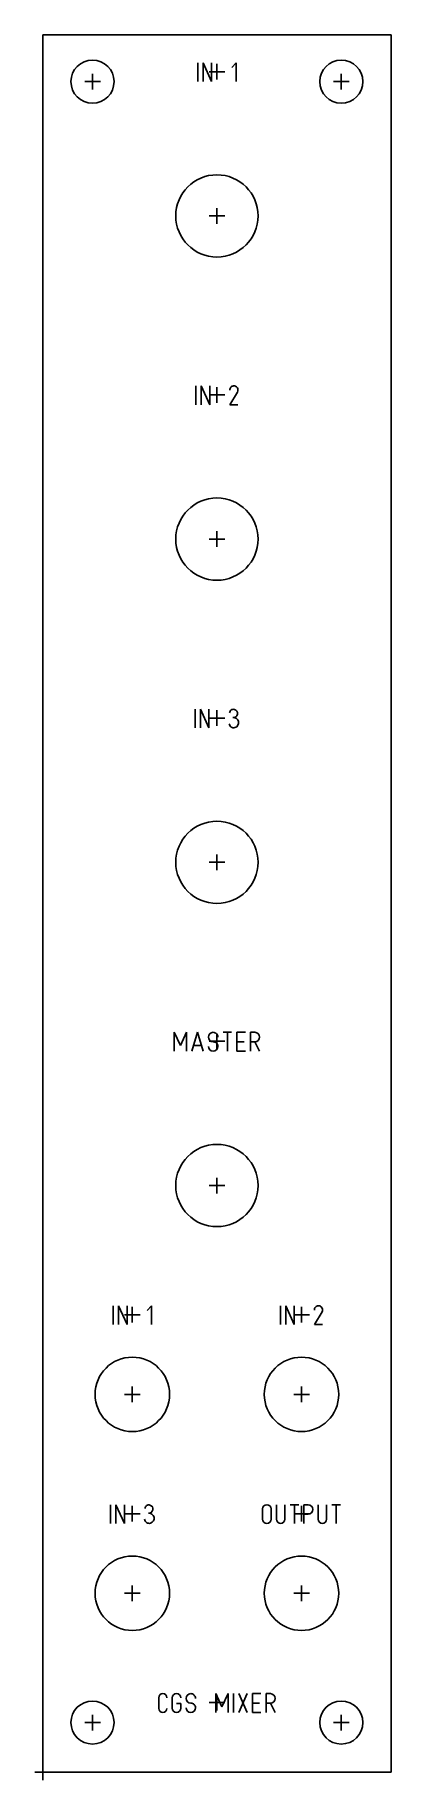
# Model space of a CAD drawing. Header units: inches. Extents: x -0.04 to 1.75, y -0.04 to 8.73.
import ezdxf

# ---------------------------------------------------------------- set-up
doc = ezdxf.new("R2010")
doc.units = ezdxf.units.IN
doc.header["$MEASUREMENT"] = 0
for name, color, linetype in [('Contour', 7, 'CONTINUOUS'), ('Engraving', 7, 'CONTINUOUS'), ('Reference_points', 1, 'CONTINUOUS')]:
    doc.layers.add(name, color=color, linetype=linetype)

msp = doc.modelspace()

# ---------------------------------------------------------------- linework, layer by layer
at = {"layer": 'Contour', "color": 7, "linetype": 'CONTINUOUS'}
for p, q in [((1.75, 8.735), (0, 8.735)), ((0, 8.735), (0, 8.735)), ((0, 8.735), (0, 0)), ((1.75, 0), (1.75, 8.735)), ((1.75, 8.735), (1.75, 8.735)), ((0, 0), (0, 0)), ((0, 0), (1.75, 0)), ((1.75, 0), (1.75, 0))]:
    msp.add_line(p, q, dxfattribs=at)
for centre, radius in [((0.25, 8.5), 0.10827), ((1.5, 8.5), 0.10827), ((0.875, 7.825), 0.20669), ((0.875, 6.2), 0.20669), ((0.875, 4.575), 0.20669), ((0.875, 2.95), 0.20669), ((0.45, 1.9), 0.18701), ((1.3, 1.9), 0.18701), ((0.45, 0.9), 0.18701), ((1.3, 0.9), 0.18701), ((0.25, 0.25), 0.10827), ((1.5, 0.25), 0.10827)]:
    msp.add_circle(centre, radius, dxfattribs=at)
at = {"layer": 'Engraving', "color": 255, "linetype": 'CONTINUOUS'}
for p, q in [((0.77894, 8.59528), (0.77894, 8.50079)), ((0.80571, 8.50079), (0.80571, 8.59528)), ((0.80571, 8.59528), (0.84823, 8.50079)), ((0.84823, 8.50079), (0.84823, 8.59528)), ((0.9498, 8.57165), (0.97106, 8.59528)), ((0.97106, 8.59528), (0.97106, 8.50079)), ((0.76933, 6.97028), (0.76933, 6.87579)), ((0.7961, 6.87579), (0.7961, 6.97028)), ((0.7961, 6.97028), (0.83862, 6.87579)), ((0.83862, 6.87579), (0.83862, 6.97028)), ((0.97799, 6.93957), (0.9402, 6.87579)), ((0.9402, 6.87579), (0.98035, 6.87579)), ((0.76567, 5.34528), (0.76567, 5.25079)), ((0.79244, 5.25079), (0.79244, 5.34528)), ((0.79244, 5.34528), (0.83496, 5.25079)), ((0.83496, 5.25079), (0.83496, 5.34528)), ((0.66083, 3.62579), (0.66083, 3.72028)), ((0.66083, 3.72028), (0.69154, 3.65413)), ((0.69154, 3.65413), (0.72224, 3.72028)), ((0.72224, 3.72028), (0.72224, 3.62579)), ((0.74902, 3.62579), (0.77736, 3.72028)), ((0.77736, 3.72028), (0.80571, 3.62579)), ((0.9065, 3.72028), (0.94902, 3.72028)), ((0.94902, 3.72028), (0.92776, 3.72028)), ((0.92776, 3.72028), (0.92776, 3.62579)), ((1.01831, 3.72028), (0.97579, 3.72028)), ((0.97579, 3.72028), (0.97579, 3.62579)), ((1.04429, 3.62579), (1.04429, 3.72028)), ((1.04429, 3.72028), (1.06555, 3.72028)), ((0.75846, 3.65413), (0.79626, 3.65413)), ((0.97579, 3.67303), (1.01122, 3.67303)), ((0.97579, 3.62579), (1.01831, 3.62579)), ((1.06555, 3.67303), (1.04429, 3.67303)), ((1.04429, 3.67303), (1.06555, 3.67303)), ((1.06555, 3.67303), (1.08917, 3.62579)), ((0.35394, 2.34528), (0.35394, 2.25079)), ((0.38071, 2.25079), (0.38071, 2.34528)), ((0.38071, 2.34528), (0.42323, 2.25079)), ((0.42323, 2.25079), (0.42323, 2.34528)), ((0.5248, 2.32165), (0.54606, 2.34528)), ((0.54606, 2.34528), (0.54606, 2.25079)), ((1.19433, 2.34528), (1.19433, 2.25079)), ((1.2211, 2.25079), (1.2211, 2.34528)), ((1.2211, 2.34528), (1.26362, 2.25079)), ((1.26362, 2.25079), (1.26362, 2.34528)), ((1.40299, 2.31457), (1.3652, 2.25079)), ((1.3652, 2.25079), (1.40535, 2.25079)), ((0.34067, 1.34528), (0.34067, 1.25079)), ((0.36744, 1.25079), (0.36744, 1.34528)), ((0.36744, 1.34528), (0.40996, 1.25079)), ((0.40996, 1.25079), (0.40996, 1.34528)), ((1.10472, 1.32402), (1.10472, 1.27205)), ((1.14724, 1.27205), (1.14724, 1.32402)), ((1.17402, 1.34528), (1.17402, 1.27205)), ((1.21654, 1.27205), (1.21654, 1.34528)), ((1.24331, 1.34528), (1.28583, 1.34528)), ((1.28583, 1.34528), (1.26457, 1.34528)), ((1.26457, 1.34528), (1.26457, 1.25079)), ((1.33307, 1.34528), (1.31181, 1.34528)), ((1.31181, 1.34528), (1.31181, 1.25079)), ((1.38346, 1.34528), (1.38346, 1.27205)), ((1.42598, 1.27205), (1.42598, 1.34528)), ((1.45276, 1.34528), (1.49528, 1.34528)), ((1.49528, 1.34528), (1.47402, 1.34528)), ((1.47402, 1.34528), (1.47402, 1.25079)), ((1.31181, 1.29803), (1.33307, 1.29803)), ((0.58287, 0.3748), (0.58287, 0.32126)), ((0.65059, 0.37402), (0.65059, 0.32205)), ((0.86949, 0.30079), (0.86949, 0.39528)), ((0.86949, 0.39528), (0.9002, 0.32913)), ((0.9002, 0.32913), (0.93091, 0.39528)), ((0.93091, 0.39528), (0.93091, 0.30079)), ((0.95768, 0.39528), (0.95768, 0.30079)), ((0.98445, 0.39528), (1.02697, 0.30079)), ((0.98445, 0.30079), (1.02697, 0.39528)), ((1.09626, 0.39528), (1.05374, 0.39528)), ((1.05374, 0.39528), (1.05374, 0.30079)), ((1.12224, 0.30079), (1.12224, 0.39528)), ((1.12224, 0.39528), (1.1435, 0.39528)), ((0.69311, 0.34567), (0.67185, 0.34567)), ((0.69311, 0.32205), (0.69311, 0.34567)), ((1.05374, 0.34803), (1.08917, 0.34803)), ((1.05374, 0.30079), (1.09626, 0.30079)), ((1.1435, 0.34803), (1.12224, 0.34803)), ((1.12224, 0.34803), (1.1435, 0.34803)), ((1.1435, 0.34803), (1.16713, 0.30079))]:
    msp.add_line(p, q, dxfattribs=at)
for centre, radius, start, end in [((0.95961, 6.95079), 0.01949, 91.50439, -174.78461), ((0.96008, 6.94972), 0.02059, 330.44533, 92.74196), ((0.95917, 5.27417), 0.02276, 185.36509, -73.41468), ((0.95823, 5.325), 0.01937, 434.80614, 175.92268), ((0.95783, 5.3235), 0.02091, 263.39742, 74.83943), ((0.95862, 5.27717), 0.02579, 285.86128, 97.10332), ((0.8561, 3.69665), 0.02362, 90, -90), ((0.85622, 3.69677), 0.0235, 359.71208, 90.28792), ((1.06555, 3.69665), 0.02362, 270, 90), ((0.8561, 3.64941), 0.02362, 180, 360), ((0.85622, 3.64953), 0.0235, -0.28792, 90.28792), ((1.38461, 2.32579), 0.01949, 91.50439, -174.78461), ((1.38508, 2.32472), 0.02059, 330.44533, 92.74196), ((0.53323, 1.325), 0.01937, 434.80614, 175.92268), ((0.53283, 1.3235), 0.02091, 263.39742, 74.83943), ((1.12598, 1.32402), 0.02126, 0, 180), ((1.33307, 1.32165), 0.02362, -90, 90), ((0.53417, 1.27417), 0.02276, 185.36509, -73.41468), ((0.53362, 1.27717), 0.02579, 285.86128, 97.10332), ((1.12598, 1.27205), 0.02126, 180, 360), ((1.19528, 1.27205), 0.02126, 180, 360), ((1.40472, 1.27205), 0.02126, 180, 360), ((0.60335, 0.3748), 0.02047, 0, 180), ((0.67185, 0.37402), 0.02126, 0, 180), ((0.7435, 0.37165), 0.02362, 90, -90), ((0.74362, 0.37177), 0.0235, 359.71208, 90.28792), ((1.1435, 0.37165), 0.02362, 270, 90), ((0.60335, 0.32126), 0.02047, 180, 360), ((0.67185, 0.32205), 0.02126, 180, 360), ((0.7435, 0.32441), 0.02362, 180, 360), ((0.74362, 0.32453), 0.0235, -0.28792, 90.28792)]:
    msp.add_arc(centre, radius, start, end, dxfattribs=at)
at = {"layer": 'Reference_points', "color": 1, "linetype": 'CONTINUOUS'}
for p, q in [((0.25, 8.46063), (0.25, 8.53937)), ((0.83563, 8.55), (0.91437, 8.55)), ((0.875, 8.51063), (0.875, 8.58937)), ((1.5, 8.46063), (1.5, 8.53937)), ((0.21063, 8.5), (0.28937, 8.5)), ((1.46063, 8.5), (1.53937, 8.5)), ((0.83563, 7.825), (0.91437, 7.825)), ((0.875, 7.78563), (0.875, 7.86437)), ((0.875, 6.88563), (0.875, 6.96437)), ((0.83563, 6.925), (0.91437, 6.925)), ((0.875, 6.16063), (0.875, 6.23937)), ((0.83563, 6.2), (0.91437, 6.2)), ((0.83563, 5.3), (0.91437, 5.3)), ((0.875, 5.26063), (0.875, 5.33937)), ((0.83563, 4.575), (0.91437, 4.575)), ((0.875, 4.53563), (0.875, 4.61437)), ((0.875, 3.63563), (0.875, 3.71437)), ((0.83563, 3.675), (0.91437, 3.675)), ((0.875, 2.91063), (0.875, 2.98937)), ((0.83563, 2.95), (0.91437, 2.95)), ((0.41063, 2.3), (0.48937, 2.3)), ((0.45, 2.26063), (0.45, 2.33937)), ((1.26063, 2.3), (1.33937, 2.3)), ((1.3, 2.26063), (1.3, 2.33937)), ((0.45, 1.86063), (0.45, 1.93937)), ((1.3, 1.86063), (1.3, 1.93937)), ((0.41063, 1.9), (0.48937, 1.9)), ((1.26063, 1.9), (1.33937, 1.9)), ((0.45, 1.26063), (0.45, 1.33937)), ((1.3, 1.26063), (1.3, 1.33937)), ((0.41063, 1.3), (0.48937, 1.3)), ((1.26063, 1.3), (1.33937, 1.3)), ((0.41063, 0.9), (0.48937, 0.9)), ((0.45, 0.86063), (0.45, 0.93937)), ((1.26063, 0.9), (1.33937, 0.9)), ((1.3, 0.86063), (1.3, 0.93937)), ((0.875, 0.31063), (0.875, 0.38937)), ((0.25, 0.21063), (0.25, 0.28937)), ((0.83563, 0.35), (0.91437, 0.35)), ((1.5, 0.21063), (1.5, 0.28937)), ((0.21063, 0.25), (0.28937, 0.25)), ((1.46063, 0.25), (1.53937, 0.25)), ((-0.03937, 0), (0.03937, 0)), ((0, -0.03937), (0, 0.03937))]:
    msp.add_line(p, q, dxfattribs=at)

doc.saveas('drawing.dxf')
